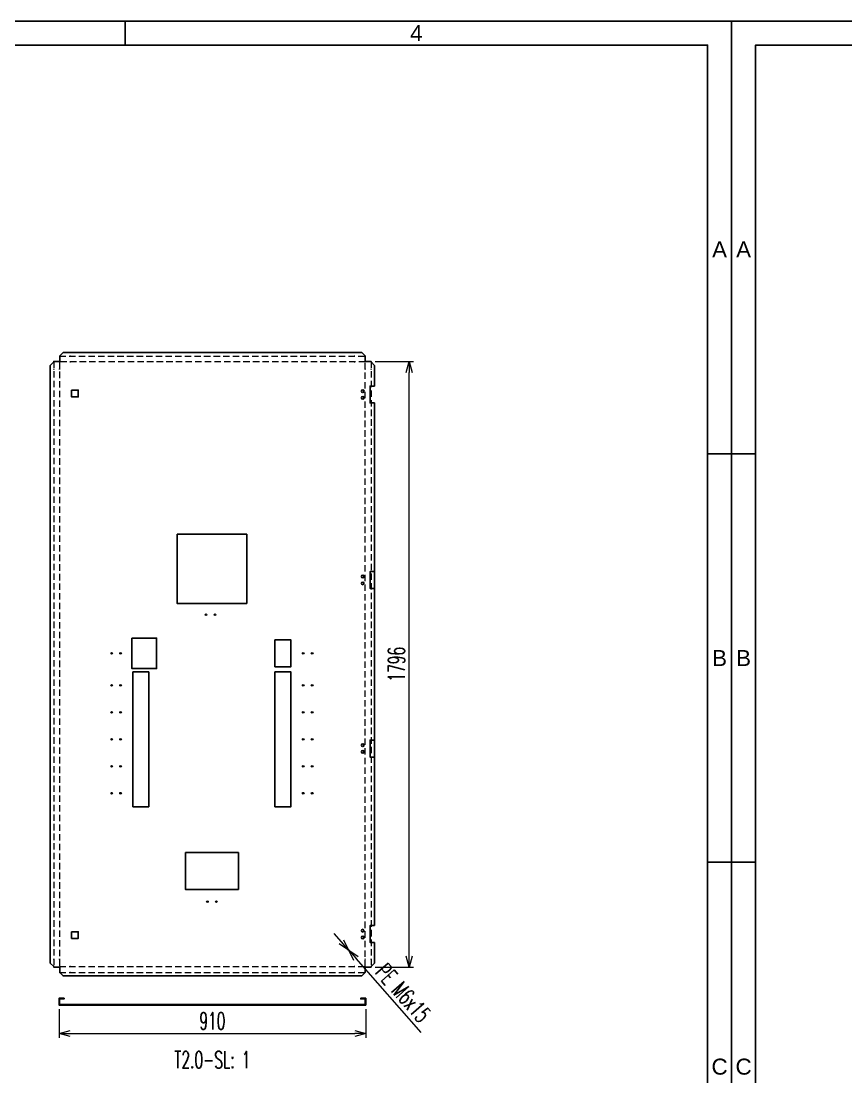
# Model space of a CAD drawing. Header units: millimetres. Extents: x 173893 to 258446, y -176540 to -123824.
# Drawn here: x 202926 to 205374, y -152718 to -149587 of the extents above; entities that cross this region are included whole.
import ezdxf
from ezdxf.enums import TextEntityAlignment as Align

# ---------------------------------------------------------------- set-up
doc = ezdxf.new("R2010")
doc.units = ezdxf.units.MM
doc.header["$LTSCALE"] = 3
doc.linetypes.add('HIDDEN', pattern=[9.525, 6.35, -3.175])
for name, color, linetype in [('@.DM. NÉT CHÍNH', 7, 'Continuous'), ('@.TEXT', 7, 'Continuous'), ('@.VISIBLE', 7, 'Continuous'), ('dim', 7, 'Continuous')]:
    doc.layers.add(name, color=color, linetype=linetype)
doc.layers.add('@.DM. NÉT ĐỨT', color=8, linetype='HIDDEN', lineweight=9)
doc.styles.add('Ann_w01', font='romans.shx', dxfattribs={"width": 0.6, "bigfont": 'chineset.shx'})
doc.styles.add('Arial', font='arial.ttf')
doc.dimstyles.new('Dim 01_SC25', dxfattribs={"dimscale": 25, "dimtxt": 2, "dimasz": 1.3, "dimexe": 0.5, "dimexo": 0.5, "dimgap": 0.5, "dimtad": 1, "dimdec": 1, "dimzin": 12, "dimdsep": 46, "dimtxsty": 'Ann_w01', "dimblk": 'OPEN30', "dimcen": 1.5, "dimclrd": 6, "dimclre": 6, "dimclrt": 3, "dimadec": 1, "dimazin": 3, "dimtm": 1e-09, "dimtfac": 1, "dimtdec": 1, "dimtix": 1, "dimtmove": 0, "dimatfit": 3, "dimldrblk": 'OPEN30', "dimfxl": 1, "dimtolj": 1, "dimlwd": 0, "dimlwe": 0, "dimarcsym": 0})

# ---------------------------------------------------------------- blocks, each defined once
blk = doc.blocks.new('_Open30')
at = {"color": 0, "linetype": 'ByBlock', "lineweight": -2}
for p, q in [((-1, 0.268), (0, 0)), ((0, 0), (-1, -0.268)), ((0, 0), (-1, 0))]:
    blk.add_line(p, q, dxfattribs=at)
blk = doc.blocks.new('*D133')
at = {"layer": 'Defpoints', "color": 0, "transparency": 16777216}
for p in [(203039.1, -152504.7), (203949.1, -152504.7), (203949.1, -152589.1)]:
    blk.add_point(p, dxfattribs=at)
at = {"layer": 'dim', "color": 6, "lineweight": 0, "transparency": 16777216}
for p, q in [((203039.1, -152517.2), (203039.1, -152601.6)), ((203949.1, -152517.2), (203949.1, -152601.6)), ((203071.6, -152589.1), (203916.6, -152589.1))]:
    blk.add_line(p, q, dxfattribs=at)
at = {"layer": 'dim', "color": 6, "lineweight": 0, "transparency": 16777216, "xscale": 32.5, "yscale": 32.5, "zscale": 32.5, "rotation": 180}
blk.add_blockref('_Open30', (203039.1, -152589.1), dxfattribs=at)
at = {"layer": 'dim', "color": 6, "lineweight": 0, "transparency": 16777216, "xscale": 32.5, "yscale": 32.5, "zscale": 32.5}
blk.add_blockref('_Open30', (203949.1, -152589.1), dxfattribs=at)
at = {"layer": 'dim', "color": 3, "transparency": 16777216, "insert": (203494.1, -152551.6), "char_height": 50, "attachment_point": 5, "style": 'Ann_w01'}
blk.add_mtext('\\A1;910', dxfattribs=at)
blk = doc.blocks.new('*D134')
at = {"layer": 'Defpoints', "color": 0, "transparency": 16777216}
for p in [(203965, -150595.9), (204078, -150595.9), (203965, -152391.9)]:
    blk.add_point(p, dxfattribs=at)
at = {"layer": 'dim', "color": 6, "lineweight": 0, "transparency": 16777216}
for p, q in [((203977.5, -150595.9), (204090.5, -150595.9)), ((204078, -152359.4), (204078, -150628.4)), ((203977.5, -152391.9), (204090.5, -152391.9))]:
    blk.add_line(p, q, dxfattribs=at)
at = {"layer": 'dim', "color": 6, "lineweight": 0, "transparency": 16777216, "xscale": 32.5, "yscale": 32.5, "zscale": 32.5}
for p, rotation in [((204078, -150595.9), 90), ((204078, -152391.9), 270)]:
    blk.add_blockref('_Open30', p, dxfattribs=dict(at, rotation=rotation))
at = {"layer": 'dim', "color": 3, "transparency": 16777216, "insert": (204040.5, -151493.9), "char_height": 50, "attachment_point": 5, "rotation": 90, "style": 'Ann_w01'}
blk.add_mtext('\\A1;1796', dxfattribs=at)
blk = doc.blocks.new('*D135')
at = {"layer": 'Defpoints', "color": 0, "transparency": 16777216}
for p in [(203898.3, -152341.6), (203899, -152342.3)]:
    blk.add_point(p, dxfattribs=at)
at = {"layer": 'dim', "color": 6, "lineweight": 0, "transparency": 16777216}
for p, q in [((203876.8, -152317.2), (203855.3, -152292.8)), ((203898.3, -152341.6), (203899, -152342.3)), ((204113.7, -152586), (203920.5, -152366.7))]:
    blk.add_line(p, q, dxfattribs=at)
at = {"layer": 'dim', "color": 6, "lineweight": 0, "transparency": 16777216, "xscale": 32.5, "yscale": 32.5, "zscale": 32.5}
for p, rotation in [((203898.3, -152341.6), 311.3813499901888), ((203899, -152342.3), 131.3813499901888)]:
    blk.add_blockref('_Open30', p, dxfattribs=dict(at, rotation=rotation))
at = {"layer": 'dim', "color": 3, "transparency": 16777216, "insert": (204060.3, -152468.7), "char_height": 50, "attachment_point": 5, "rotation": 311.3813, "style": 'Ann_w01'}
blk.add_mtext('\\A1;PE M6x15', dxfattribs=at)
blk = doc.blocks.new('KHUNG BAN VE (Made by Tung)')
at = {"layer": '@.VISIBLE', "color": 8}
for p, q in [((221.25, 207), (221.25, 210)), ((3, 156), (0, 156)), ((294, 156), (297, 156)), ((3, 105), (0, 105)), ((294, 105), (297, 105))]:
    blk.add_line(p, q, dxfattribs=at)
for points in [[(0, 0), (297, 0), (297, 210), (0, 210)], [(3, 3), (294, 3), (294, 207), (3, 207)]]:
    blk.add_lwpolyline(points, close=True, dxfattribs=at)
at = {"layer": '@.TEXT', "color": 1, "style": 'Arial'}
for s, p in [('4', (257.625, 208.5)), ('A', (1.5, 181.5)), ('A', (295.5, 181.5)), ('B', (1.5, 130.5)), ('B', (295.5, 130.5)), ('C', (1.5, 79.5)), ('C', (295.5, 79.5))]:
    blk.add_text(s, height=2, dxfattribs=at).set_placement(p, align=Align.MIDDLE_CENTER)
for tag, height, p in [('DESIGNER_NAME', 2, (38, 15.5)), ('PROJECT_CODE', 2, (258.5, 15.5)), ('SCALE', 2, (289, 15.5)), ('APPROVED_NAME', 2, (38, 10.5)), ('CUSTOMER_NAME', 2, (258.5, 10.5)), ('PAGE', 2, (289, 10.5)), ('DRAWING_NAME', 4, (173, 8)), ('TOTAL', 2, (289, 5.5))]:
    blk.add_attdef(tag, text='', height=height, dxfattribs=at).set_placement(p, align=Align.MIDDLE_CENTER)

msp = doc.modelspace()

# ---------------------------------------------------------------- linework, layer by layer
for p, q in [((203041.05, -150595.95), (203041.05, -150597.35)), ((203947.25, -150595.95), (203947.25, -150597.35)), ((203041.05, -152391.95), (203041.05, -152390.55)), ((203947.25, -152391.95), (203947.25, -152390.55))]:
    msp.add_line(p, q)
at = {"color": 1}
for p, q in [((203071.06, -150580.15), (203073.06, -150580.15)), ((203071.06, -150597.35), (203073.06, -150597.35)), ((203917.23, -150580.15), (203915.23, -150580.15)), ((203917.23, -150597.35), (203915.23, -150597.35)), ((203023.35, -150618.15), (203023.35, -150620.15)), ((203040.55, -150618.15), (203040.55, -150620.15)), ((203947.75, -150618.15), (203947.75, -150620.15)), ((203964.95, -150618.15), (203964.95, -150620.15)), ((203897.65, -152341.95), (203899.65, -152341.95)), ((203898.65, -152340.95), (203898.65, -152342.95)), ((203023.35, -152369.75), (203023.35, -152367.75)), ((203040.55, -152369.75), (203040.55, -152367.75)), ((203071.06, -152390.55), (203073.06, -152390.55)), ((203917.23, -152390.55), (203915.23, -152390.55)), ((203947.75, -152369.75), (203947.75, -152367.75)), ((203964.95, -152369.75), (203964.95, -152367.75)), ((203071.06, -152407.75), (203073.06, -152407.75)), ((203917.23, -152407.75), (203915.23, -152407.75))]:
    msp.add_line(p, q, dxfattribs=at)
for points in [[(203975.55, -150668.95), (203975.55, -150607.95), (203965.05, -150597.45), (203965.05, -150595.95), (203947.25, -150595.95), (203947.25, -150579.65), (203937.15, -150569.55), (203051.15, -150569.55), (203041.05, -150579.65), (203041.05, -150595.95), (203023.25, -150595.95), (203023.25, -150597.45), (203012.75, -150607.95), (203012.75, -152379.95), (203023.25, -152390.45), (203023.25, -152391.95), (203041.05, -152391.95), (203041.05, -152408.25), (203051.15, -152418.35), (203937.15, -152418.35), (203947.25, -152408.25), (203947.25, -152391.95), (203965.05, -152391.95), (203965.05, -152390.45), (203975.55, -152379.95), (203975.55, -152318.95)], [(203975.55, -150718.95), (203961.95, -150718.95), (203961.95, -150668.95), (203975.55, -150668.95)], [(203975.55, -152268.95), (203975.55, -150718.95)], [(203975.55, -151268.95), (203961.95, -151268.95), (203961.95, -151218.95), (203975.55, -151218.95)], [(203975.55, -151768.95), (203961.95, -151768.95), (203961.95, -151718.95), (203975.55, -151718.95)], [(203975.55, -152268.95), (203961.95, -152268.95), (203961.95, -152318.95), (203975.55, -152318.95)]]:
    msp.add_lwpolyline(points)
for points in [[(203076.15, -150680.95), (203096.15, -150680.95), (203096.15, -150700.95), (203076.15, -150700.95)], [(203076.15, -152286.95), (203096.15, -152286.95), (203096.15, -152306.95), (203076.15, -152306.95)], [(203040.65, -152503.16), (203040.65, -152486.16), (203054.15, -152486.16), (203054.15, -152484.66), (203039.15, -152484.66), (203039.15, -152504.66), (203949.15, -152504.66), (203949.15, -152484.66), (203934.15, -152484.66), (203934.15, -152486.16), (203947.65, -152486.16), (203947.65, -152503.16)]]:
    msp.add_lwpolyline(points, close=True)
for centre in [(203940.15, -150683.95), (203940.15, -150703.95), (203940.15, -151233.95), (203940.15, -151253.95), (203940.15, -151733.95), (203940.15, -151753.95), (203940.15, -152283.95), (203940.15, -152303.95)]:
    msp.add_circle(centre, 4)
at = {"linetype": 'ByBlock', "lineweight": 9}
for centre in [(203475.26, -151347.17), (203501.86, -151347.17), (203195.09, -151461.48), (203221.69, -151461.48), (203763.6, -151461.48), (203790.2, -151461.48), (203195.09, -151556.48), (203221.69, -151556.48), (203763.6, -151556.48), (203790.2, -151556.48), (203195.09, -151636.48), (203221.69, -151636.48), (203763.6, -151636.48), (203790.2, -151636.48), (203195.09, -151716.48), (203221.69, -151716.48), (203763.6, -151716.48), (203790.2, -151716.48), (203195.09, -151796.48), (203221.69, -151796.48), (203763.6, -151796.48), (203790.2, -151796.48), (203195.09, -151876.48), (203221.69, -151876.48), (203763.6, -151876.48), (203790.2, -151876.48), (203479.35, -152197.95), (203505.95, -152197.95)]:
    msp.add_circle(centre, 2.5, dxfattribs=at)
at = {"layer": '@.DM. NÉT CHÍNH', "linetype": 'Continuous'}
for points in [[(203389.15, -151108.45), (203596.15, -151108.45), (203596.15, -151313.45), (203389.15, -151313.45)], [(203255.19, -151416.48), (203328.59, -151416.48), (203328.59, -151506.48), (203255.19, -151506.48)], [(203679.9, -151421.48), (203726.9, -151421.48), (203726.9, -151501.48), (203679.9, -151501.48)], [(203258.39, -151516.48), (203305.39, -151516.48), (203305.39, -151916.48), (203258.39, -151916.48)], [(203679.9, -151516.48), (203726.9, -151516.48), (203726.9, -151916.48), (203679.9, -151916.48)], [(203414.15, -152052.45), (203571.15, -152052.45), (203571.15, -152161.45), (203414.15, -152161.45)]]:
    msp.add_lwpolyline(points, close=True, dxfattribs=at)
at = {"layer": '@.DM. NÉT ĐỨT', "linetype": 'HIDDEN'}
for p, q in [((203023.35, -150595.95), (203023.35, -152391.95)), ((203040.55, -150580.15), (203947.75, -150580.15)), ((203964.95, -150595.95), (203964.95, -152391.95)), ((203040.55, -152407.75), (203947.75, -152407.75))]:
    msp.add_line(p, q, dxfattribs=at)
msp.add_lwpolyline([(203947.75, -152390.55), (203947.75, -150597.35), (203040.55, -150597.35), (203040.55, -152390.55)], close=True, dxfattribs=at)

# ---------------------------------------------------------------- block references
at = {"layer": '@.VISIBLE', "xscale": 23.76, "yscale": 23.76, "zscale": 23.76}
for p in [(197978.07, -154576.11), (205034.79, -154576.11)]:
    msp.add_blockref('KHUNG BAN VE (Made by Tung)', p, dxfattribs=at)

# ---------------------------------------------------------------- texts
at = {"layer": 'dim', "color": 1, "style": 'Ann_w01', "width": 0.6}
msp.add_text('T2.0-SL: 1', height=50, dxfattribs=at).set_placement((203494.15, -152666.74), align=Align.MIDDLE_CENTER)

# ---------------------------------------------------------------- dimensions: what is measured, and where the dimension line sits
at = {"layer": 'dim'}
dim = msp.add_linear_dim(base=(204078.03, -150595.95), p1=(203965.05, -152391.95), p2=(203965.05, -150595.95), angle=90, dimstyle='Dim 01_SC25', dxfattribs=at)
dim.commit()
dim.dimension.update_dxf_attribs({"geometry": '*D134', "text_midpoint": (204040.53, -151493.95)})
dim = msp.add_diameter_dim_2p(p1=(203898.31, -152341.57), p2=(203898.98, -152342.32), text='PE M6x15', dimstyle='Dim 01_SC25', dxfattribs=at)
dim.commit()
dim.dimension.update_dxf_attribs({"geometry": '*D135', "text_midpoint": (204032.2, -152493.54), "dimtype": 163})
dim = msp.add_linear_dim(base=(203949.15, -152589.08), p1=(203039.15, -152504.66), p2=(203949.15, -152504.66), dimstyle='Dim 01_SC25', dxfattribs=at)
dim.commit()
dim.dimension.update_dxf_attribs({"geometry": '*D133', "text_midpoint": (203494.15, -152551.58)})

doc.saveas('drawing.dxf')
